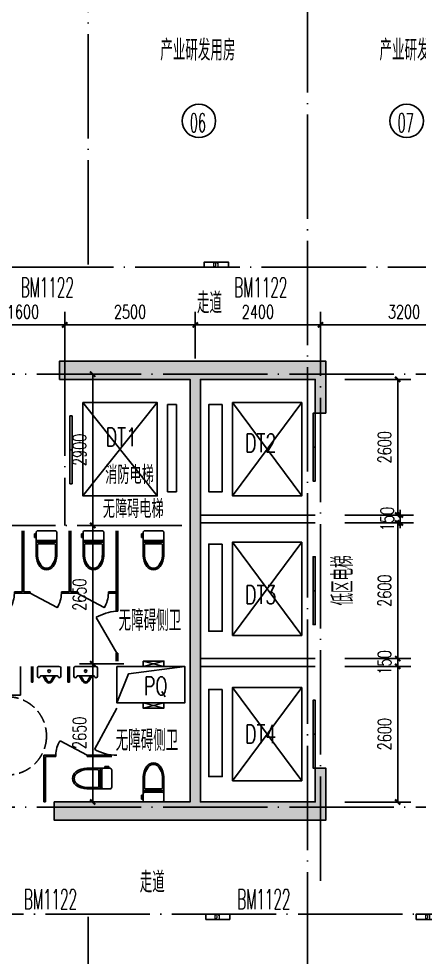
# Model space of a CAD drawing. Extents: x 1980812 to 2578970, y -669191 to 284498.
# Drawn here: x 2014435 to 2022108, y 107512 to 125500 of the extents above; entities that cross this region are included whole.
import ezdxf
from ezdxf.enums import TextEntityAlignment as Align

# ---------------------------------------------------------------- set-up
doc = ezdxf.new("R2010")
doc.units = 0
doc.header["$LTSCALE"] = 1000
doc.header["$MEASUREMENT"] = 0
for name, pattern in [('CONTINOUS', [0]), ('DASH', [0.35, 0.25, -0.1]), ('DOTE', [2.42, 2, -0.2, 0.02, -0.2])]:
    doc.linetypes.add(name, pattern=pattern)
for name, color, linetype in [('A-FLOR-LAND', 74, 'Continuous'), ('A-FLOR-PFIX', 253, 'Continuous'), ('A-FLOR-TPTN', 44, 'Continuous'), ('COLU', 6, 'Continuous'), ('COLU_HATCH', 251, 'Continuous'), ('DIM_SYMB', 3, 'Continuous'), ('dote', 1, 'DOTE'), ('DQ-L', 2, 'Continuous'), ('DQ2', 2, 'Continuous'), ('LINE', 31, 'Continuous'), ('WALL', 4, 'Continuous'), ('WINDOW', 2, 'Continuous'), ('房号', 231, 'Continuous'), ('房间名称', 7, 'Continuous'), ('留洞', 63, 'CONTINOUS'), ('看线', 66, 'Continuous'), ('空线', 3, 'Continuous'), ('详细标注', 231, 'Continuous'), ('门窗编号', 56, 'Continuous'), ('门窗编号（回迁图纸）', 56, 'Continuous')]:
    doc.layers.add(name, color=color, linetype=linetype)
doc.styles.add('_TCH_DIM_T3', font='SIMPLEX', dxfattribs={"width": 0.705882, "bigfont": 'GBCBIG'})
doc.styles.add('D8', font='txtw.shx', dxfattribs={"width": 0.7, "bigfont": 'hztxtw.shx'})
doc.styles.add('HZF', font='ROMANS2', dxfattribs={"width": 0.7, "bigfont": 'HZDF2'})
doc.styles.add('HZTXTW', font='txtw.shx', dxfattribs={"width": 0.6, "bigfont": 'hztxtw.shx'})
doc.dimstyles.new('_TCH_ARCH&&100', dxfattribs={"dimtxt": 255, "dimasz": 100, "dimexe": 250, "dimexo": 300, "dimgap": 122.5, "dimtad": 1, "dimdec": 0, "dimzin": 0, "dimdsep": 46, "dimtxsty": '_TCH_DIM_T3', "dimblk": 'ARCHTICK', "dimcen": 0.09, "dimclrt": 7, "dimazin": 2, "dimtfac": 1, "dimtdec": 0, "dimtix": 1, "dimtmove": 2, "dimatfit": 3, "dimfxl": 1, "dimtolj": 1, "dimtzin": 0, "dimarcsym": 0})

# ---------------------------------------------------------------- blocks, each defined once
blk = doc.blocks.new('A$C5CD355C1')
at = {"layer": 'A-FLOR-LAND'}
h = blk.add_hatch(dxfattribs=at)
h.set_pattern_fill('GRASS', color=256, scale=50)
h.set_pattern_definition([(90, (-3008715.91, 301493.59), (-99.7795475, 99.7795475), [26.458066, -173.101015]), (45, (-3008715.91, 301493.6), (-99.7796155, 99.7796155), [26.458066, -114.651615]), (135, (-3008715.91, 301493.6), (-99.7796155, -99.7796155), [26.458066, -114.651615])])
h.paths.add_polyline_path([(-2800, 2700), (48900, 2700), (48900, -26500), (-2800, -26500)], flags=16)
h.paths.add_polyline_path([(-3300, 3200), (49400, 3200), (49400, -27000), (-3300, -27000)])
at = {"layer": 'dote'}
for p, q in [((-6618.3, -5650), (41386.8, -5650)), ((6180.3, -18050), (54624.7, -18050))]:
    blk.add_line(p, q, dxfattribs=at)
blk = doc.blocks.new('A$C2225643B')
at = {"layer": 'WINDOW', "color": 5}
for p, q in [((-1586, -444), (-261, -2233)), ((-261, -444), (-1586, -2233)), ((-1586, -3119), (-261, -4907)), ((-261, -3119), (-1586, -4907)), ((-1586, -5905), (-261, -7693)), ((-261, -5905), (-1586, -7693))]:
    blk.add_line(p, q, dxfattribs=at)
at = {"layer": 'WINDOW'}
for p, q in [((0, -1950), (0, -650)), ((0, -4700), (0, -3400)), ((0, -7450), (0, -6150))]:
    blk.add_line(p, q, dxfattribs=at)
at = {"layer": 'WINDOW', "color": 5}
for points in [[(-1782, -481), (-2040, -481), (-2040, -2153), (-1782, -2153)], [(-261, -444), (-1586, -444), (-1586, -2233), (-261, -2233)], [(-1782, -3156), (-2040, -3156), (-2040, -4828), (-1782, -4828)], [(-261, -3119), (-1586, -3119), (-1586, -4907), (-261, -4907)], [(-261, -5905), (-1586, -5905), (-1586, -7693), (-261, -7693)], [(-1782, -5942), (-2040, -5942), (-2040, -7614), (-1782, -7614)]]:
    blk.add_lwpolyline(points, close=True, dxfattribs=at)
at = {"layer": 'WINDOW'}
for points in [[(-41, -1300), (0, -1300), (0, -650), (-41, -650)], [(-41, -1300), (0, -1300), (0, -1950), (-41, -1950)], [(-41, -4050), (0, -4050), (0, -3400), (-41, -3400)], [(-41, -4050), (0, -4050), (0, -4700), (-41, -4700)], [(-41, -6800), (0, -6800), (0, -6150), (-41, -6150)], [(-41, -6800), (0, -6800), (0, -7450), (-41, -7450)]]:
    blk.add_lwpolyline(points, close=True, dxfattribs=at)
at = {"layer": '看线'}
for p, q in [((-2200, -2600), (0, -2600)), ((-2200, -2750), (0, -2750)), ((-2200, -5350), (0, -5350)), ((-2200, -5500), (0, -5500))]:
    blk.add_line(p, q, dxfattribs=at)
at = {"layer": '房间名称', "style": 'HZF', "width": 0.7}
for s, p in [('DT2', (-1045, -1220)), ('DT3', (-1045, -4128)), ('DT4', (-1045, -6799))]:
    blk.add_text(s, height=350, dxfattribs=at).set_placement(p, align=Align.MIDDLE_CENTER)
at = {"layer": '房间名称', "style": 'HZTXTW', "width": 0.6}
blk.add_text('低区电梯', height=400, rotation=90.0006, dxfattribs=at).set_placement((525, -3854), align=Align.MIDDLE_CENTER)
blk = doc.blocks.new('A$C18E54BEC')
at = {"layer": '房号'}
for centre in [(21221, -2845), (25201, -2845)]:
    blk.add_circle(centre, 320, dxfattribs=at)
at = {"layer": '房号', "style": 'HZTXTW', "width": 0.506757}
for s, p in [('06', (21046, -3059)), ('07', (25026, -3059))]:
    blk.add_text(s, height=358.4, dxfattribs=at).set_placement(p)
blk = doc.blocks.new('A$C312424F2')
at = {"layer": '房间名称', "style": 'HZTXTW', "width": 0.6}
for p in [(21200, -1537), (25400, -1537)]:
    blk.add_text('产业研发用房', height=400, rotation=0.0006, dxfattribs=at).set_placement(p, align=Align.MIDDLE_CENTER)
blk = doc.blocks.new('_ArchTick')
at = {"color": 0, "linetype": 'ByBlock', "const_width": 0.4}
blk.add_lwpolyline([(-0.5, -0.5), (0.5, 0.5)], dxfattribs=at)
blk = doc.blocks.new('*D40')
at = {"layer": 'Defpoints', "color": 0, "transparency": 16777216}
for p in [(2020382, 113087), (2020382, 110487), (2021695, 110487)]:
    blk.add_point(p, dxfattribs=at)
at = {"layer": '详细标注', "color": 0, "lineweight": -2, "transparency": 16777216}
for p, q in [((2020682, 113087), (2021945, 113087)), ((2021695, 113087), (2021695, 110487)), ((2020682, 110487), (2021945, 110487))]:
    blk.add_line(p, q, dxfattribs=at)
at = {"layer": '详细标注', "color": 0, "lineweight": -2, "transparency": 16777216, "xscale": 100, "yscale": 100, "zscale": 100}
for p, rotation in [((2021695, 113087), 90), ((2021695, 110487), 270)]:
    blk.add_blockref('_ArchTick', p, dxfattribs=dict(at, rotation=rotation))
at = {"layer": '详细标注', "color": 7, "transparency": 16777216, "insert": (2021445, 111787), "char_height": 255, "attachment_point": 5, "rotation": 90, "style": '_TCH_DIM_T3'}
blk.add_mtext('\\A1;2600', dxfattribs=at)
blk = doc.blocks.new('*D41')
at = {"layer": 'Defpoints', "color": 0, "transparency": 16777216}
for p in [(2020382, 113237), (2021695, 113237), (2020382, 113087)]:
    blk.add_point(p, dxfattribs=at)
at = {"layer": '详细标注', "color": 0, "lineweight": -2, "transparency": 16777216}
for p, q in [((2021695, 113237), (2021695, 113337)), ((2020682, 113237), (2021945, 113237)), ((2021695, 113087), (2021695, 113237)), ((2020682, 113087), (2021945, 113087)), ((2021695, 113087), (2021695, 112987))]:
    blk.add_line(p, q, dxfattribs=at)
at = {"layer": '详细标注', "color": 0, "lineweight": -2, "transparency": 16777216, "xscale": 100, "yscale": 100, "zscale": 100}
for p, rotation in [((2021695, 113237), 270), ((2021695, 113087), 90)]:
    blk.add_blockref('_ArchTick', p, dxfattribs=dict(at, rotation=rotation))
at = {"layer": '详细标注', "color": 7, "transparency": 16777216, "insert": (2021445, 113162), "char_height": 255, "attachment_point": 5, "rotation": 90, "style": '_TCH_DIM_T3'}
blk.add_mtext('\\A1;150', dxfattribs=at)
blk = doc.blocks.new('*D42')
at = {"layer": 'Defpoints', "color": 0, "transparency": 16777216}
for p in [(2020382, 115837), (2021695, 115837), (2020382, 113237)]:
    blk.add_point(p, dxfattribs=at)
at = {"layer": '详细标注', "color": 0, "lineweight": -2, "transparency": 16777216}
for p, q in [((2020682, 115837), (2021945, 115837)), ((2021695, 113237), (2021695, 115837)), ((2020682, 113237), (2021945, 113237))]:
    blk.add_line(p, q, dxfattribs=at)
at = {"layer": '详细标注', "color": 0, "lineweight": -2, "transparency": 16777216, "xscale": 100, "yscale": 100, "zscale": 100}
for p, rotation in [((2021695, 115837), 90), ((2021695, 113237), 270)]:
    blk.add_blockref('_ArchTick', p, dxfattribs=dict(at, rotation=rotation))
at = {"layer": '详细标注', "color": 7, "transparency": 16777216, "insert": (2021445, 114537), "char_height": 255, "attachment_point": 5, "rotation": 90, "style": '_TCH_DIM_T3'}
blk.add_mtext('\\A1;2600', dxfattribs=at)
blk = doc.blocks.new('*D43')
at = {"layer": 'Defpoints', "color": 0, "transparency": 16777216}
for p in [(2020382, 115987), (2021745, 115987), (2020382, 115837)]:
    blk.add_point(p, dxfattribs=at)
at = {"layer": '详细标注', "color": 0, "lineweight": -2, "transparency": 16777216}
for p, q in [((2021745, 115987), (2021745, 116087)), ((2020682, 115987), (2021995, 115987)), ((2021745, 115837), (2021745, 115987)), ((2020682, 115837), (2021995, 115837)), ((2021745, 115837), (2021745, 115737))]:
    blk.add_line(p, q, dxfattribs=at)
at = {"layer": '详细标注', "color": 0, "lineweight": -2, "transparency": 16777216, "xscale": 100, "yscale": 100, "zscale": 100}
for p, rotation in [((2021745, 115987), 270), ((2021745, 115837), 90)]:
    blk.add_blockref('_ArchTick', p, dxfattribs=dict(at, rotation=rotation))
at = {"layer": '详细标注', "color": 7, "transparency": 16777216, "insert": (2021495, 115912), "char_height": 255, "attachment_point": 5, "rotation": 90, "style": '_TCH_DIM_T3'}
blk.add_mtext('\\A1;150', dxfattribs=at)
blk = doc.blocks.new('*D44')
at = {"layer": 'Defpoints', "color": 0, "transparency": 16777216}
for p in [(2020382, 118587), (2021695, 118587), (2020382, 115987)]:
    blk.add_point(p, dxfattribs=at)
at = {"layer": '详细标注', "color": 0, "lineweight": -2, "transparency": 16777216}
for p, q in [((2020682, 118587), (2021945, 118587)), ((2021695, 115987), (2021695, 118587)), ((2020682, 115987), (2021945, 115987))]:
    blk.add_line(p, q, dxfattribs=at)
at = {"layer": '详细标注', "color": 0, "lineweight": -2, "transparency": 16777216, "xscale": 100, "yscale": 100, "zscale": 100}
for p, rotation in [((2021695, 118587), 90), ((2021695, 115987), 270)]:
    blk.add_blockref('_ArchTick', p, dxfattribs=dict(at, rotation=rotation))
at = {"layer": '详细标注', "color": 7, "transparency": 16777216, "insert": (2021445, 117287), "char_height": 255, "attachment_point": 5, "rotation": 90, "style": '_TCH_DIM_T3'}
blk.add_mtext('\\A1;2600', dxfattribs=at)
blk = doc.blocks.new('A-WC4')
for p, q in [((-200, 475), (-200, 40)), ((200, 40), (200, 475)), ((180, 220), (-180, 220)), ((-160, 190), (160, 190)), ((-228, 57), (-228, 130)), ((-228, 130), (-210, 130)), ((-210, 57), (-228, 57)), ((-210, 130), (-210, 115)), ((-210, 115), (-200, 115)), ((-210, 72), (-210, 115)), ((-200, 72), (-210, 72)), ((-210, 72), (-210, 57)), ((-160, 0), (160, 0))]:
    blk.add_line(p, q)
at = {"color": 251}
for p, q in [((-170, 270), (-170, 476)), ((170, 270), (170, 475)), ((-150, 250), (0, 250)), ((150, 250), (0, 250))]:
    blk.add_line(p, q, dxfattribs=at)
for centre, radius, start, end in [((0, 590), 160, 90, 143.2005), ((0, 590), 160, 36.7995, 90), ((189, 460), 389, 144.5404, 177.815), ((-189, 460), 389, 2.185, 35.4596), ((-180, 240), 20, 180, 270), ((-160, 150), 40, 90, 180), ((160, 150), 40, 0, 90), ((180, 240), 20, 270, 0), ((-160, 40), 40, 180, 270), ((160, 40), 40, 270, 0)]:
    blk.add_arc(centre, radius, start, end)
for centre, radius, start, end in [((0, 590), 130, 90, 143.0508), ((0, 590), 130, 36.9492, 90), ((189, 460), 359, 144.5982, 177.815), ((-189, 460), 359, 2.185, 35.4018), ((-150, 270), 20, 180, 270), ((150, 270), 20, 270, 0)]:
    blk.add_arc(centre, radius, start, end, dxfattribs=at)
blk = doc.blocks.new('A-UR2')
for p, q in [((-225, 190), (-225, 30)), ((-168, 190), (-171, 199)), ((154, 180), (-154, 180)), ((-61, 284), (-116, 188)), ((116, 188), (61, 284)), ((171, 199), (168, 190)), ((225, 30), (225, 190)), ((-195, 0), (195, 0))]:
    blk.add_line(p, q)
at = {"color": 252}
for p, q in [((-39, 272), (-91, 180)), ((91, 180), (39, 272))]:
    blk.add_line(p, q, dxfattribs=at)
blk.add_circle((0, 90), 25, dxfattribs=at)
for centre, radius, start, end in [((-198, 190), 27.5, 18.9246, 180), ((-154, 195), 15, 198.9246, 270), ((-129, 195), 15, 270, 330.5129), ((0, 250), 70, 29.4871, 150.5129), ((129, 195), 15, 209.4871, 270), ((154, 195), 15, 270, 341.0754), ((198, 190), 27.5, 0, 161.0754), ((-195, 30), 30, 180, 270), ((195, 30), 30, 270, 0)]:
    blk.add_arc(centre, radius, start, end)
blk.add_arc((0, 250), 45, 29.4871, 150.5129, dxfattribs=at)
blk = doc.blocks.new('A-SINK-4')
for p, q in [((-158, 126), (-13, 126)), ((-13, 78), (-13, 170)), ((13, 78), (-13, 78)), ((13, 170), (13, 78)), ((13, 126), (158, 126))]:
    blk.add_line(p, q)
blk.add_circle((0, 270), 20)
for centre, radius, start, end in [((0, 170), 13.5, 0, 180), ((0, 88), 19.5, 133.6408, 46.2627)]:
    blk.add_arc(centre, radius, start, end)
at = {"extrusion": (0, 0, -1)}
blk.add_ellipse((0, 270), major_axis=(260, 0), ratio=0.846154, dxfattribs=at)
blk.add_ellipse((0, 270), major_axis=(-235, 0), ratio=0.829787, start_param=2.310338, end_param=7.11444)
blk = doc.blocks.new('tbharthaergar')
at = {"layer": 'A-FLOR-PFIX'}
for p, q in [((2035, -3550), (458, -3550)), ((2900, -6150), (2900, -5600)), ((2900, -6150), (1850, -6150))]:
    blk.add_line(p, q, dxfattribs=at)
at = {"layer": 'A-FLOR-TPTN'}
for p, q in [((2965, -3000), (2965, -4170)), ((3835, -3000), (3835, -4170)), ((3865, -3000), (3865, -4170)), ((4735, -3000), (4735, -4541)), ((4765, -3000), (4765, -4541)), ((4735, -3604), (4735, -4541)), ((4765, -3604), (4765, -4541)), ((2185, -4170), (2185, -4200)), ((2185, -4200), (2705, -4475)), ((2785, -4170), (2785, -4200)), ((2785, -4170), (2935, -4170)), ((2965, -4170), (3085, -4170)), ((3085, -4170), (3085, -4200)), ((3085, -4200), (3605, -4475)), ((3685, -4170), (3835, -4170)), ((3685, -4170), (3685, -4200)), ((3685, -4200), (3985, -4200)), ((3865, -4170), (3985, -4170)), ((3985, -4170), (3985, -4200)), ((3985, -4200), (4505, -4475)), ((4585, -4170), (4735, -4170)), ((4585, -4170), (4585, -4200)), ((4585, -4200), (4735, -4200)), ((4750, -5346), (4352, -4661)), ((4765, -4541), (4735, -4541)), ((4735, -5346), (4735, -5500)), ((4765, -5346), (4735, -5346)), ((4765, -5346), (4765, -5500)), ((3110, -5600), (3110, -5900)), ((3140, -5600), (3140, -5900)), ((3810, -5600), (3810, -5900)), ((3840, -5600), (3840, -5900)), ((3110, -5900), (3140, -5900)), ((3810, -5900), (3840, -5900)), ((4750, -6400), (4322, -7192)), ((4180, -7300), (3660, -7025)), ((3350, -7300), (3350, -8200)), ((3580, -7300), (3350, -7300)), ((3380, -7330), (3380, -8200)), ((3580, -7330), (3380, -7330)), ((3580, -7300), (3580, -7330)), ((4650, -7300), (4180, -7300)), ((4180, -7300), (4180, -7330)), ((4650, -7330), (4180, -7330)), ((3380, -8200), (3350, -8200))]:
    blk.add_line(p, q, dxfattribs=at)
for points in [[(2035, -3000), (2035, -4200), (2185, -4200)], [(2065, -3000), (2065, -4170), (2185, -4170)], [(2935, -3000), (2935, -4170)], [(2785, -4200), (2965, -4200)], [(2935, -4200), (3085, -4200)]]:
    blk.add_lwpolyline(points, dxfattribs=at)
for centre, radius, start, end in [((2273, -4200), 512, 327.4617, 359.9502), ((3173, -4200), 512, 327.4617, 359.9502), ((4073, -4200), 512, 327.4617, 359.9502), ((4836, -5532), 997, 95.7943, 119.0455), ((4092, -7300), 512, 147.4617, 179.9502), ((4723, -6508), 792, 239.6591, 271.9796)]:
    blk.add_arc(centre, radius, start, end, dxfattribs=at)
at = {"layer": 'LINE', "linetype": 'DASH'}
for centre in [(1404, -4673), (2650, -6933)]:
    blk.add_circle(centre, 750, dxfattribs=at)
at = {"layer": '留洞'}
blk.add_lwpolyline([(4750, -6300), (4974, -5742), (6050, -5600)], dxfattribs=at)
blk.add_lwpolyline([(4750, -5600), (6050, -5600), (6050, -6300), (4750, -6300)], close=True, dxfattribs=at)
at = {"layer": 'A-FLOR-PFIX', "xscale": -1, "rotation": 180}
for name, p in [('A-SINK-4', (1250, -3000)), ('A-WC4', (2500, -3000)), ('A-WC4', (3400, -3000)), ('A-WC4', (4300, -3000)), ('A-WC4', (5450, -3000)), ('A-SINK-4', (2400, -5623))]:
    blk.add_blockref(name, p, dxfattribs=at)
at = {"layer": 'A-FLOR-PFIX', "rotation": 180}
for p in [(3450, -5600), (4150, -5600)]:
    blk.add_blockref('A-UR2', p, dxfattribs=at)
at = {"layer": 'A-FLOR-PFIX', "extrusion": (0, 0, -1), "zscale": -1, "rotation": 270}
blk.add_blockref('A-WC4', (-4650, -7750), dxfattribs=at)
at = {"layer": 'A-FLOR-PFIX', "extrusion": (0, 0, -1), "xscale": -1, "zscale": -1}
blk.add_blockref('A-WC4', (-5450, -8200), dxfattribs=at)
blk = doc.blocks.new('*D1446')
at = {"layer": 'Defpoints', "color": 0, "transparency": 16777216}
for p in [(-1166, -5450), (-2065, -8100), (-1166, -8100)]:
    blk.add_point(p, dxfattribs=at)
at = {"layer": '详细标注', "color": 0, "lineweight": -2, "transparency": 16777216}
for p, q in [((-1466, -5450), (-2315, -5450)), ((-2065, -5450), (-2065, -8100)), ((-1466, -8100), (-2315, -8100))]:
    blk.add_line(p, q, dxfattribs=at)
at = {"layer": '详细标注', "color": 0, "lineweight": -2, "transparency": 16777216, "xscale": 100, "yscale": 100, "zscale": 100}
for p, rotation in [((-2065, -5450), 90), ((-2065, -8100), 270)]:
    blk.add_blockref('_ArchTick', p, dxfattribs=dict(at, rotation=rotation))
at = {"layer": '详细标注', "color": 7, "transparency": 16777216, "insert": (-2315, -6775), "char_height": 255, "attachment_point": 5, "rotation": 90, "style": '_TCH_DIM_T3'}
blk.add_mtext('\\A1;2650', dxfattribs=at)
blk = doc.blocks.new('*D1447')
at = {"layer": 'Defpoints', "color": 0, "transparency": 16777216}
for p in [(-2065, -2800), (-1466, -2800), (-1466, -5450)]:
    blk.add_point(p, dxfattribs=at)
at = {"layer": '详细标注', "color": 0, "lineweight": -2, "transparency": 16777216}
for p, q in [((-1766, -2800), (-2315, -2800)), ((-2065, -5450), (-2065, -2800)), ((-1766, -5450), (-2315, -5450))]:
    blk.add_line(p, q, dxfattribs=at)
at = {"layer": '详细标注', "color": 0, "lineweight": -2, "transparency": 16777216, "xscale": 100, "yscale": 100, "zscale": 100}
for p, rotation in [((-2065, -2800), 90), ((-2065, -5450), 270)]:
    blk.add_blockref('_ArchTick', p, dxfattribs=dict(at, rotation=rotation))
at = {"layer": '详细标注', "color": 7, "transparency": 16777216, "insert": (-2315, -4125), "char_height": 255, "attachment_point": 5, "rotation": 90, "style": '_TCH_DIM_T3'}
blk.add_mtext('\\A1;2650', dxfattribs=at)
blk = doc.blocks.new('*D1448')
at = {"layer": 'Defpoints', "color": 0, "transparency": 16777216}
for p in [(-2065, 100), (-1466, 100), (-1466, -2800)]:
    blk.add_point(p, dxfattribs=at)
at = {"layer": '详细标注', "color": 0, "lineweight": -2, "transparency": 16777216}
for p, q in [((-1766, 100), (-2315, 100)), ((-2065, -2800), (-2065, 100)), ((-1766, -2800), (-2315, -2800))]:
    blk.add_line(p, q, dxfattribs=at)
at = {"layer": '详细标注', "color": 0, "lineweight": -2, "transparency": 16777216, "xscale": 100, "yscale": 100, "zscale": 100}
for p, rotation in [((-2065, 100), 90), ((-2065, -2800), 270)]:
    blk.add_blockref('_ArchTick', p, dxfattribs=dict(at, rotation=rotation))
at = {"layer": '详细标注', "color": 7, "transparency": 16777216, "insert": (-2315, -1350), "char_height": 255, "attachment_point": 5, "rotation": 90, "style": '_TCH_DIM_T3'}
blk.add_mtext('\\A1;2900', dxfattribs=at)
blk = doc.blocks.new('*D1449')
at = {"layer": 'Defpoints', "color": 0, "transparency": 16777216}
for p in [(-2600, 1044), (-2600, 100), (-100, 100)]:
    blk.add_point(p, dxfattribs=at)
at = {"layer": '详细标注', "color": 0, "lineweight": -2, "transparency": 16777216}
for p, q in [((-2600, 400), (-2600, 1294)), ((-100, 400), (-100, 1294)), ((-100, 1044), (-2600, 1044))]:
    blk.add_line(p, q, dxfattribs=at)
at = {"layer": '详细标注', "color": 0, "lineweight": -2, "transparency": 16777216, "xscale": 100, "yscale": 100, "zscale": 100}
for p, rotation in [((-2600, 1044), 180.0000002486429), ((-100, 1044), 2.486428662962226e-07)]:
    blk.add_blockref('_ArchTick', p, dxfattribs=dict(at, rotation=rotation))
at = {"layer": '详细标注', "color": 7, "transparency": 16777216, "insert": (-1350, 1294), "char_height": 255, "attachment_point": 5, "rotation": 0, "style": '_TCH_DIM_T3'}
blk.add_mtext('\\A1;2500', dxfattribs=at)
blk = doc.blocks.new('*D1450')
at = {"layer": 'Defpoints', "color": 0, "transparency": 16777216}
for p in [(2300, 1044), (-100, 100), (2300, 100)]:
    blk.add_point(p, dxfattribs=at)
at = {"layer": '详细标注', "color": 0, "lineweight": -2, "transparency": 16777216}
for p, q in [((-100, 400), (-100, 1294)), ((2300, 400), (2300, 1294)), ((-100, 1044), (2300, 1044))]:
    blk.add_line(p, q, dxfattribs=at)
at = {"layer": '详细标注', "color": 0, "lineweight": -2, "transparency": 16777216, "xscale": 100, "yscale": 100, "zscale": 100, "rotation": 180}
blk.add_blockref('_ArchTick', (-100, 1044), dxfattribs=at)
at = {"layer": '详细标注', "color": 0, "lineweight": -2, "transparency": 16777216, "xscale": 100, "yscale": 100, "zscale": 100}
blk.add_blockref('_ArchTick', (2300, 1044), dxfattribs=at)
at = {"layer": '详细标注', "color": 7, "transparency": 16777216, "insert": (1100, 1294), "char_height": 255, "attachment_point": 5, "style": '_TCH_DIM_T3'}
blk.add_mtext('\\A1;2400', dxfattribs=at)
blk = doc.blocks.new('*D1451')
at = {"layer": 'Defpoints', "color": 0, "transparency": 16777216}
for p in [(5500, 1044), (2300, 100), (5500, 100)]:
    blk.add_point(p, dxfattribs=at)
at = {"layer": '详细标注', "color": 0, "lineweight": -2, "transparency": 16777216}
for p, q in [((2300, 400), (2300, 1294)), ((5500, 400), (5500, 1294)), ((2300, 1044), (5500, 1044))]:
    blk.add_line(p, q, dxfattribs=at)
at = {"layer": '详细标注', "color": 0, "lineweight": -2, "transparency": 16777216, "xscale": 100, "yscale": 100, "zscale": 100, "rotation": 180}
blk.add_blockref('_ArchTick', (2300, 1044), dxfattribs=at)
at = {"layer": '详细标注', "color": 0, "lineweight": -2, "transparency": 16777216, "xscale": 100, "yscale": 100, "zscale": 100}
blk.add_blockref('_ArchTick', (5500, 1044), dxfattribs=at)
at = {"layer": '详细标注', "color": 7, "transparency": 16777216, "insert": (3900, 1294), "char_height": 255, "attachment_point": 5, "style": '_TCH_DIM_T3'}
blk.add_mtext('\\A1;3200', dxfattribs=at)
blk = doc.blocks.new('*D1458')
at = {"layer": 'Defpoints', "color": 0, "transparency": 16777216}
for p in [(-2600, 1044), (-4200, 400), (-2600, 400)]:
    blk.add_point(p, dxfattribs=at)
at = {"layer": '详细标注', "color": 0, "lineweight": -2, "transparency": 16777216}
for p, q in [((-4200, 700), (-4200, 1294)), ((-2600, 700), (-2600, 1294)), ((-4200, 1044), (-2600, 1044))]:
    blk.add_line(p, q, dxfattribs=at)
at = {"layer": '详细标注', "color": 0, "lineweight": -2, "transparency": 16777216, "xscale": 100, "yscale": 100, "zscale": 100, "rotation": 180}
blk.add_blockref('_ArchTick', (-4200, 1044), dxfattribs=at)
at = {"layer": '详细标注', "color": 0, "lineweight": -2, "transparency": 16777216, "xscale": 100, "yscale": 100, "zscale": 100}
blk.add_blockref('_ArchTick', (-2600, 1044), dxfattribs=at)
at = {"layer": '详细标注', "color": 7, "transparency": 16777216, "insert": (-3400, 1294), "char_height": 255, "attachment_point": 5, "style": '_TCH_DIM_T3'}
blk.add_mtext('\\A1;1600', dxfattribs=at)
blk = doc.blocks.new('11~17层墙柱')
at = {"layer": 'COLU_HATCH'}
h = blk.add_hatch(color=256, dxfattribs=at)
h.dxf.hatch_style = 1
h.paths.add_polyline_path([(18550, 15850), (23650, 15850), (23650, 14850), (23450, 14850), (23450, 15500), (18550, 15500)])
h = blk.add_hatch(color=256, dxfattribs=at)
h.dxf.hatch_style = 1
h.paths.add_polyline_path([(21250, 15500), (21250, 7400), (21050, 7400), (21050, 15500)])
h = blk.add_hatch(color=256, dxfattribs=at)
h.dxf.hatch_style = 1
h.paths.add_polyline_path([(18450, 7050), (23650, 7050), (23650, 8050), (23450, 8050), (23450, 7400), (18450, 7400)])
at = {"layer": 'COLU'}
blk.add_lwpolyline([(23650, 14850), (23650, 15850), (18550, 15850), (18550, 15500), (21050, 15500), (21050, 7400), (18450, 7400), (18450, 7050), (23650, 7050), (23650, 8050), (23450, 8050), (23450, 7400), (21250, 7400), (21250, 15500), (23450, 15500), (23450, 14850)], close=True, dxfattribs=at)
blk = doc.blocks.new('DQ-EL-D1')
at = {"layer": 'DQ2'}
blk.add_lwpolyline([(-230, -50), (230, -50), (230, 50), (-230, 50)], close=True, dxfattribs=at)
at = {"layer": 'DQ2', "style": 'D8', "width": 0.7}
blk.add_text('D1', height=80, dxfattribs=at).set_placement((-8, 0), align=Align.MIDDLE)
blk = doc.blocks.new('A$C05FC1935')
at = {"layer": 'DQ-L'}
for p in [(21554, -5600), (21580, -18100), (25615, -18100)]:
    blk.add_blockref('DQ-EL-D1', p, dxfattribs=at)
blk = doc.blocks.new('sthnsth')
at = {"layer": '门窗编号（回迁图纸）', "style": 'HZTXTW', "width": 0.5}
blk.add_text('BM1122', height=380, dxfattribs=at).set_placement((2008429, 252506))
blk = doc.blocks.new('twrhwthwrt')
at = {"layer": '门窗编号'}
for p in [(6043, -132344), (10134, -132344), (6105, -144072), (10193, -144072)]:
    blk.add_blockref('sthnsth', p, dxfattribs=at)
blk = doc.blocks.new('A$C1E3758D0')
at = {"layer": 'dote'}
for p, q in [((2300, -9612.6), (2300, 715.4)), ((-2600, 535.4), (-2600, -2803.1)), ((-7200, -2800), (-200, -2800))]:
    blk.add_line(p, q, dxfattribs=at)
at = {"layer": 'WINDOW', "color": 3}
for p, q in [((-827.6, -444.3), (-2252.9, -2232.7)), ((-2252.9, -444.3), (-827.6, -2232.7))]:
    blk.add_line(p, q, dxfattribs=at)
for points in [[(-2252.9, -444.3), (-827.6, -444.3), (-827.6, -2232.7), (-2252.9, -2232.7)], [(-631.6, -481), (-460, -481), (-460, -2153.1), (-631.6, -2153.1)]]:
    blk.add_lwpolyline(points, close=True, dxfattribs=at)
at = {"layer": 'WINDOW'}
for points in [[(-2458.9, -1350), (-2500, -1350), (-2500, -700), (-2458.9, -700)], [(-2458.9, -1350), (-2500, -1350), (-2500, -2000), (-2458.9, -2000)]]:
    blk.add_lwpolyline(points, close=True, dxfattribs=at)
at = {"layer": '房间名称'}
blk.add_line((-2500, -700), (-2500, -2000), dxfattribs=at)
at = {"layer": '留洞'}
blk.add_lwpolyline([(-1600, -5500), (-300, -5500), (-300, -6200), (-1600, -6200)], close=True, dxfattribs=at)
at = {"layer": '空线'}
for p, q in [((-1100, -5500), (-700, -5400)), ((-700, -5500), (-1100, -5400)), ((-1100, -6300), (-700, -6200)), ((-700, -6300), (-1100, -6200))]:
    blk.add_line(p, q, dxfattribs=at)
for points in [[(-1100, -5400), (-700, -5400), (-700, -5500), (-1100, -5500)], [(-1100, -6200), (-700, -6200), (-700, -6300), (-1100, -6300)]]:
    blk.add_lwpolyline(points, close=True, dxfattribs=at)
at = {"layer": 'WALL'}
blk.add_blockref('tbharthaergar', (-6350, 100), dxfattribs=at)
at = {"layer": '房间名称', "style": 'HZF', "width": 0.7}
for s, p in [('DT1', (-1515.2, -1105.7)), ('消防电梯', (-1359.5, -1829.1)), ('无障碍电梯', (-1288.5, -2483)), ('PQ', (-858.4, -5876.5))]:
    blk.add_text(s, height=350, dxfattribs=at).set_placement(p, align=Align.MIDDLE_CENTER)
at = {"layer": '房间名称', "style": 'HZTXTW', "width": 0.6}
for p in [(-969.5, -4622.5), (-1024.5, -6920.9)]:
    blk.add_text('无障碍侧卫', height=400, rotation=0.00057, dxfattribs=at).set_placement(p, align=Align.MIDDLE_CENTER)
at = {"layer": '详细标注'}
for p1, p2, distance, picture, middle in [((-4200, 400), (-2600, 400), 643.6, '*D1458', (-3400, 1293.6)), ((-100, 100), (-2600, 100), -943.6, '*D1449', (-1350, 1293.6)), ((-100, 100), (2300, 100), 943.6, '*D1450', (1100, 1293.6)), ((2300, 100), (5500, 100), 943.6, '*D1451', (3900, 1293.6)), ((-1465.8, -2800), (-1465.8, 100), 598.9, '*D1448', (-2314.7, -1350)), ((-1465.8, -5450), (-1465.8, -2800), 598.9, '*D1447', (-2314.7, -4125)), ((-1165.8, -5450), (-1165.8, -8100), -898.9, '*D1446', (-2314.7, -6775))]:
    dim = blk.add_aligned_dim(p1=p1, p2=p2, distance=distance, dimstyle='_TCH_ARCH&&100', dxfattribs=at)
    dim.commit()
    dim.dimension.update_dxf_attribs({"geometry": picture, "text_midpoint": middle})

msp = doc.modelspace()

# ---------------------------------------------------------------- linework, layer by layer
at = {"layer": 'dote'}
for p, q in [((2019966.5, 135764.4), (2019966.5, 93663.5)), ((2015766.5, 120787.2), (2015766.5, 135418.2)), ((2053079.9, 118687.2), (1988213, 118687.2)), ((2053079.9, 110387.2), (1988213, 110387.2)), ((2015766.5, 108287.2), (2015766.5, 94591.7))]:
    msp.add_line(p, q, dxfattribs=at)

# ---------------------------------------------------------------- block references
at = {"layer": 'COLU'}
msp.add_blockref('11~17层墙柱', (1996666.5, 103087.2), dxfattribs=at)
at = {"layer": 'DIM_SYMB'}
msp.add_blockref('A$C2225643B', (2020116.5, 118587.2), dxfattribs=at)
at = {"layer": 'DQ-L'}
msp.add_blockref('A$C05FC1935', (1996666.5, 126387.2), dxfattribs=at)
at = {"layer": 'WALL'}
msp.add_blockref('A$C1E3758D0', (2017916.5, 118587.2), dxfattribs=at)
at = {"layer": '房号'}
msp.add_blockref('A$C18E54BEC', (1996666.5, 126387.2), dxfattribs=at)
at = {"layer": '房间名称'}
msp.add_blockref('A$C312424F2', (1996666.5, 126436.3), dxfattribs=at)
at = {"layer": '空线'}
msp.add_blockref('A$C5CD355C1', (1996666.5, 126387.2), dxfattribs=at)
at = {"layer": '门窗编号（回迁图纸）'}
msp.add_blockref('twrhwthwrt', (0, 0), dxfattribs=at)

# ---------------------------------------------------------------- texts
at = {"layer": '房间名称', "style": 'HZTXTW', "width": 0.6}
for p in [(2018088.7, 120051.9), (2016993, 108950.4)]:
    msp.add_text('走道', height=400, rotation=0.00057, dxfattribs=at).set_placement(p, align=Align.MIDDLE_CENTER)

# ---------------------------------------------------------------- dimensions: what is measured, and where the dimension line sits
at = {"layer": '详细标注'}
for p1, p2, distance, picture, middle in [((2020381.7, 115987.2), (2020381.7, 118587.2), -1313, '*D44', (2021444.7, 117287.2)), ((2020381.7, 115837.2), (2020381.7, 115987.2), -1363, '*D43', (2021494.7, 115912.2)), ((2020381.7, 113237.2), (2020381.7, 115837.2), -1313, '*D42', (2021444.7, 114537.2)), ((2020381.7, 113087.2), (2020381.7, 113237.2), -1313, '*D41', (2021444.7, 113162.2)), ((2020381.7, 113087.2), (2020381.7, 110487.2), 1313, '*D40', (2021444.7, 111787.2))]:
    dim = msp.add_aligned_dim(p1=p1, p2=p2, distance=distance, dimstyle='_TCH_ARCH&&100', dxfattribs=at)
    dim.commit()
    dim.dimension.update_dxf_attribs({"geometry": picture, "text_midpoint": middle})

doc.saveas('drawing.dxf')
